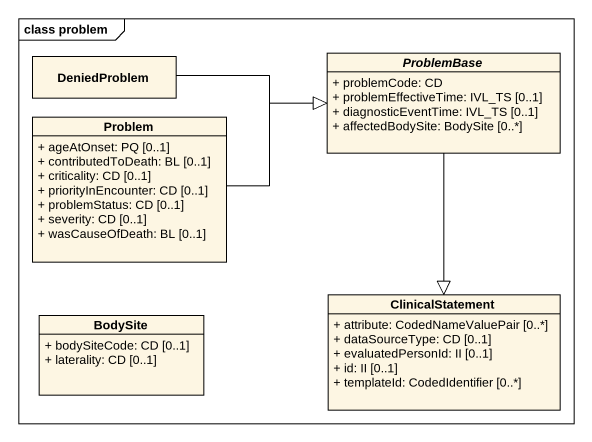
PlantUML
@startuml
mainframe class problem
hide circle
hide empty members
skinparam classAttributeIconSize 0
class DeniedProblem
abstract class ProblemBase {
  + problemCode: CD
  + problemEffectiveTime: IVL_TS [0..1]
  + diagnosticEventTime: IVL_TS [0..1]
  + affectedBodySite: BodySite [0..*]
}
class Problem {
  + ageAtOnset: PQ [0..1]
  + contributedToDeath: BL [0..1]
  + criticality: CD [0..1]
  + priorityInEncounter: CD [0..1]
  + problemStatus: CD [0..1]
  + severity: CD [0..1]
  + wasCauseOfDeath: BL [0..1]
}
class ClinicalStatement {
  + attribute: CodedNameValuePair [0..*]
  + dataSourceType: CD [0..1]
  + evaluatedPersonId: II [0..1]
  + id: II [0..1]
  + templateId: CodedIdentifier [0..*]
}
class BodySite {
  + bodySiteCode: CD [0..1]
  + laterality: CD [0..1]
}
DeniedProblem -right-|> ProblemBase
ProblemBase --|> ClinicalStatement
Problem -right-|> ProblemBase
@enduml
